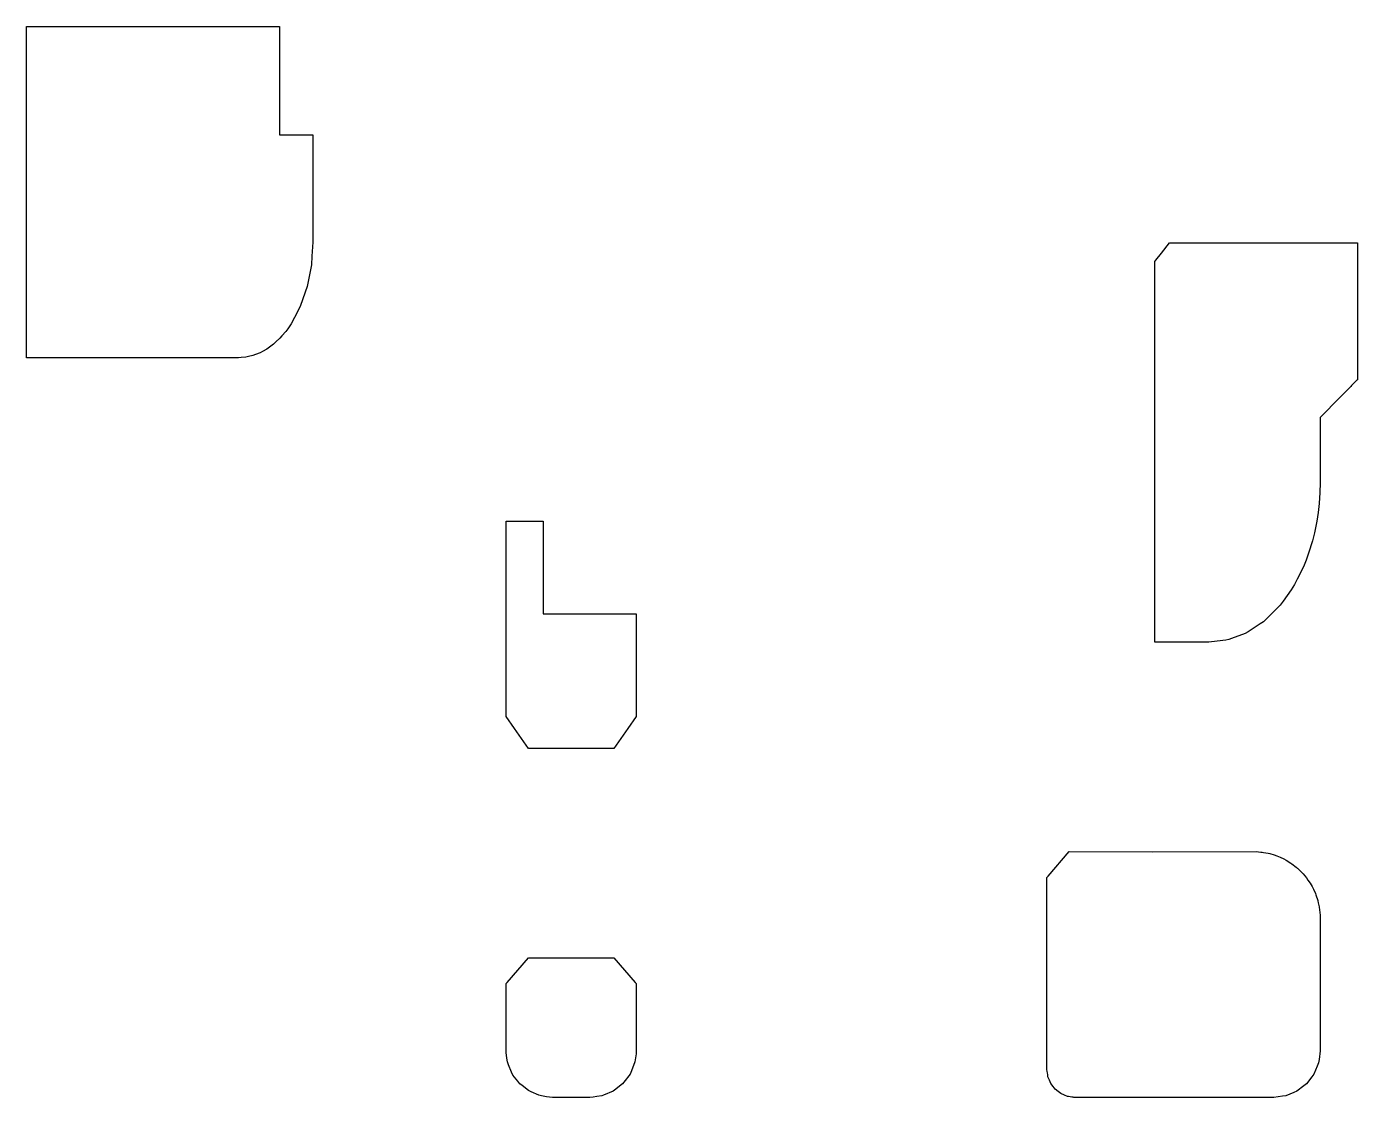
# Model space of a CAD drawing. Header units: metres. Extents: x 2.4 to 74, y -16 to 41.6.
import ezdxf

# ---------------------------------------------------------------- set-up
doc = ezdxf.new("R2010")
doc.units = ezdxf.units.M

msp = doc.modelspace()

# ---------------------------------------------------------------- linework, layer by layer
for p, q in [((2.4, 40.954), (2.4, 41.59)), ((2.4, 41.59), (4.027, 41.59)), ((4.027, 41.59), (16, 41.59)), ((16, 41.59), (16, 40.752)), ((16, 41.59), (16, 41.59)), ((2.4, 40.547), (2.4, 40.954)), ((2.4, 39.625), (2.4, 40.547)), ((16, 40.752), (16, 40.522)), ((16, 40.522), (16, 40.147)), ((16, 40.147), (16, 39.164)), ((2.4, 38.965), (2.4, 39.625)), ((2.4, 30.003), (2.4, 38.965)), ((16, 39.164), (16, 38.149)), ((16, 38.149), (16, 37.575)), ((16, 37.575), (16, 35.765)), ((16, 35.765), (17.686, 35.765)), ((17.686, 35.765), (17.8, 35.765)), ((17.8, 35.765), (17.8, 35.595)), ((17.8, 35.595), (17.8, 33.486)), ((17.8, 33.486), (17.8, 30.99)), ((17.8, 30.99), (17.8, 30)), ((2.4, 28.183), (2.4, 30.003)), ((17.8, 30), (17.752, 29.241)), ((63.159, 29.03), (63.467, 29.413)), ((63.467, 29.413), (63.9, 29.954)), ((63.9, 29.954), (66.147, 29.954)), ((66.147, 29.954), (66.829, 29.954)), ((66.829, 29.954), (67.136, 29.954)), ((67.136, 29.954), (72.186, 29.954)), ((72.186, 29.954), (72.346, 29.954)), ((72.346, 29.954), (74, 29.954)), ((74, 29.954), (74, 29.579)), ((74, 29.579), (74, 29.222)), ((17.723, 28.786), (17.581, 28.056)), ((17.752, 29.241), (17.723, 28.786)), ((63.1, 28.955), (63.159, 29.03)), ((63.1, 26.734), (63.1, 28.955)), ((74, 29.222), (74, 23.893)), ((2.4, 26.674), (2.4, 28.183)), ((17.581, 28.056), (17.496, 27.619)), ((17.496, 27.619), (17.264, 26.946)), ((2.4, 23.777), (2.4, 26.674)), ((17.126, 26.543), (16.815, 25.953)), ((17.264, 26.946), (17.126, 26.543)), ((63.1, 22.903), (63.1, 26.734)), ((16.815, 25.953), (16.628, 25.6)), ((16.338, 25.19), (16.14, 24.962)), ((16.446, 25.343), (16.338, 25.19)), ((16.628, 25.6), (16.446, 25.343)), ((15.464, 24.349), (15.331, 24.251)), ((15.686, 24.512), (15.464, 24.349)), ((15.812, 24.629), (15.686, 24.512)), ((16.022, 24.826), (15.812, 24.629)), ((16.14, 24.962), (16.022, 24.826)), ((6.669, 23.777), (2.4, 23.777)), ((13.8, 23.777), (6.669, 23.777)), ((13.947, 23.788), (13.8, 23.777)), ((14.192, 23.807), (13.947, 23.788)), ((14.337, 23.841), (14.192, 23.807)), ((14.58, 23.897), (14.337, 23.841)), ((14.723, 23.952), (14.58, 23.897)), ((14.961, 24.045), (14.723, 23.952)), ((15.1, 24.122), (14.961, 24.045)), ((15.331, 24.251), (15.1, 24.122)), ((74, 23.893), (74, 22.624)), ((63.1, 10.046), (63.1, 22.903)), ((73.644, 22.239), (73.449, 22.042)), ((73.686, 22.282), (73.644, 22.239)), ((73.978, 22.578), (73.686, 22.282)), ((74, 22.6), (73.978, 22.578)), ((74, 22.624), (74, 22.612)), ((74, 22.612), (74, 22.6)), ((73.155, 21.743), (72.641, 21.222)), ((73.391, 21.982), (73.155, 21.743)), ((73.449, 22.042), (73.391, 21.982)), ((72.215, 20.79), (72, 20.572)), ((72.428, 21.006), (72.215, 20.79)), ((72.641, 21.222), (72.428, 21.006)), ((72, 20.572), (72, 18.695)), ((72, 18.695), (72, 18.506)), ((72, 18.506), (72, 17.058)), ((71.982, 16.539), (71.945, 15.942)), ((72, 17.056), (71.982, 16.539)), ((72, 17.058), (72, 17.056)), ((72, 17.058), (72, 17.058)), ((71.945, 15.942), (71.895, 15.46)), ((71.895, 15.46), (71.812, 14.988)), ((28.2, 10.624), (28.2, 15)), ((28.2, 15), (29.574, 15)), ((29.574, 15), (30.2, 15)), ((30.2, 15), (30.2, 13.393)), ((71.694, 14.362), (71.587, 13.936)), ((71.812, 14.988), (71.694, 14.362)), ((71.587, 13.936), (71.367, 13.264)), ((30.2, 13.393), (30.2, 12.651)), ((71.243, 12.89), (71.094, 12.534)), ((71.367, 13.264), (71.243, 12.89)), ((30.2, 12.651), (30.2, 12.474)), ((30.2, 12.474), (30.2, 12.393)), ((30.2, 12.393), (30.2, 12.217)), ((30.2, 12.217), (30.2, 12.136)), ((71.094, 12.534), (70.769, 11.875)), ((30.2, 12.136), (30.2, 11.972)), ((30.2, 11.972), (30.2, 11.896)), ((30.2, 11.896), (30.2, 11.757)), ((30.2, 11.757), (30.2, 11.69)), ((30.2, 11.69), (30.2, 11.584)), ((30.2, 11.584), (30.2, 11.533)), ((30.2, 11.533), (30.2, 10.618)), ((70.614, 11.577), (70.44, 11.301)), ((70.769, 11.875), (70.614, 11.577)), ((70.44, 11.301), (70.007, 10.685)), ((28.2, 9.639), (28.2, 10.624)), ((30.2, 10.618), (30.2, 10)), ((63.1, 8.482), (63.1, 10.046)), ((69.652, 10.269), (69.113, 9.732)), ((69.837, 10.465), (69.652, 10.269)), ((70.007, 10.685), (69.837, 10.465)), ((28.2, 9.538), (28.2, 9.639)), ((28.2, 8.837), (28.2, 9.538)), ((30.2, 10), (33.397, 10)), ((33.397, 10), (35.2, 10)), ((35.2, 10), (35.2, 8.562)), ((35.2, 10), (35.2, 10)), ((68.761, 9.462), (68.124, 9.04)), ((68.941, 9.585), (68.761, 9.462)), ((69.113, 9.732), (68.941, 9.585)), ((28.2, 4.488), (28.2, 8.837)), ((67.076, 8.622), (66.92, 8.589)), ((67.23, 8.677), (67.076, 8.622)), ((67.96, 8.955), (67.23, 8.677)), ((68.124, 9.04), (67.96, 8.955)), ((35.2, 8.562), (35.2, 4.488)), ((63.166, 8.482), (63.1, 8.482)), ((66, 8.482), (63.166, 8.482)), ((66.152, 8.493), (66, 8.482)), ((66.92, 8.589), (66.152, 8.493)), ((28.649, 3.846), (28.2, 4.488)), ((35.2, 4.488), (34.751, 3.846)), ((29.4, 2.772), (28.649, 3.846)), ((34.751, 3.846), (34, 2.772)), ((30.588, 2.772), (29.4, 2.772)), ((34, 2.772), (30.588, 2.772)), ((57.359, -4.111), (58.5, -2.779)), ((58.5, -2.779), (63.002, -2.791)), ((63.002, -2.791), (68.563, -2.78)), ((68.563, -2.78), (68.81, -2.811)), ((68.81, -2.811), (68.879, -2.814)), ((68.879, -2.814), (68.955, -2.826)), ((68.955, -2.826), (69.2, -2.865)), ((69.2, -2.865), (69.298, -2.891)), ((69.298, -2.891), (69.525, -2.952)), ((69.525, -2.952), (69.661, -3.003)), ((69.661, -3.003), (69.851, -3.076)), ((69.851, -3.076), (70.036, -3.17)), ((70.036, -3.17), (70.17, -3.238)), ((70.17, -3.238), (70.413, -3.396)), ((70.413, -3.396), (70.476, -3.436)), ((70.476, -3.436), (70.703, -3.619)), ((57.3, -4.173), (57.359, -4.111)), ((57.3, -5.574), (57.3, -4.173)), ((70.703, -3.619), (70.763, -3.666)), ((70.763, -3.666), (70.772, -3.675)), ((70.772, -3.675), (71.026, -3.916)), ((71.026, -3.916), (71.075, -3.975)), ((71.075, -3.975), (71.26, -4.191)), ((71.26, -4.191), (71.341, -4.309)), ((71.341, -4.309), (71.464, -4.486)), ((71.464, -4.486), (71.564, -4.667)), ((71.564, -4.667), (71.635, -4.795)), ((71.635, -4.795), (71.74, -5.04)), ((57.3, -6.629), (57.3, -5.574)), ((71.74, -5.04), (71.772, -5.112)), ((71.772, -5.112), (71.87, -5.416)), ((71.87, -5.416), (71.875, -5.433)), ((71.875, -5.433), (71.898, -5.533)), ((71.898, -5.533), (71.946, -5.745)), ((71.946, -5.745), (71.95, -5.773)), ((71.95, -5.773), (71.987, -6.048)), ((71.987, -6.048), (71.994, -6.207)), ((71.994, -6.207), (72, -6.341)), ((72, -6.341), (72, -6.535)), ((72, -6.341), (72, -6.341)), ((57.3, -6.694), (57.3, -6.629)), ((57.3, -7.455), (57.3, -6.694)), ((72, -6.535), (72, -7.732)), ((57.3, -7.534), (57.3, -7.455)), ((57.3, -14.177), (57.3, -7.534)), ((72, -7.732), (72, -8.518)), ((28.259, -9.821), (29.4, -8.489)), ((29.4, -8.489), (30.665, -8.489)), ((30.665, -8.489), (34, -8.489)), ((34, -8.489), (35.141, -9.821)), ((72, -8.518), (72, -8.661)), ((72, -8.661), (72, -13.5)), ((28.2, -9.883), (28.259, -9.821)), ((28.2, -10.805), (28.2, -9.883)), ((35.141, -9.821), (35.2, -9.883)), ((35.2, -9.883), (35.2, -10.668)), ((35.2, -10.668), (35.2, -11.189)), ((28.2, -11.389), (28.2, -10.805)), ((28.2, -11.715), (28.2, -11.389)), ((35.2, -11.189), (35.2, -11.481)), ((28.2, -13.5), (28.2, -11.715)), ((35.2, -11.481), (35.2, -13.5)), ((28.204, -13.578), (28.2, -13.5)), ((28.212, -13.745), (28.204, -13.578)), ((35.2, -13.5), (35.192, -13.657)), ((72, -13.5), (71.939, -13.967)), ((28.259, -14.001), (28.212, -13.745)), ((28.272, -14.09), (28.259, -14.001)), ((28.323, -14.257), (28.272, -14.09)), ((28.484, -14.646), (28.323, -14.257)), ((35.115, -14.147), (34.903, -14.658)), ((35.122, -14.091), (35.115, -14.147)), ((35.192, -13.657), (35.122, -14.091)), ((57.3, -14.382), (57.3, -14.177)), ((71.845, -14.315), (71.665, -14.75)), ((71.915, -14.147), (71.845, -14.315)), ((71.939, -13.967), (71.915, -14.147)), ((28.565, -14.798), (28.484, -14.646)), ((28.824, -15.136), (28.565, -14.798)), ((34.865, -14.75), (34.528, -15.189)), ((34.903, -14.658), (34.865, -14.75)), ((57.3, -14.5), (57.3, -14.382)), ((57.313, -14.616), (57.3, -14.5)), ((57.323, -14.678), (57.313, -14.616)), ((57.337, -14.782), (57.323, -14.678)), ((57.351, -14.888), (57.337, -14.782)), ((57.43, -15.079), (57.351, -14.888)), ((71.554, -14.894), (71.268, -15.268)), ((71.665, -14.75), (71.554, -14.894)), ((28.932, -15.268), (28.824, -15.136)), ((29.055, -15.369), (28.932, -15.268)), ((29.405, -15.637), (29.055, -15.369)), ((29.541, -15.71), (29.405, -15.637)), ((29.956, -15.882), (29.541, -15.71)), ((33.95, -15.665), (33.439, -15.877)), ((34.029, -15.605), (33.95, -15.665)), ((34.468, -15.268), (34.029, -15.605)), ((34.528, -15.189), (34.468, -15.268)), ((57.501, -15.25), (57.43, -15.079)), ((57.627, -15.414), (57.501, -15.25)), ((57.739, -15.561), (57.627, -15.414)), ((57.904, -15.687), (57.739, -15.561)), ((58.05, -15.799), (57.904, -15.687)), ((70.582, -15.735), (70.147, -15.915)), ((70.75, -15.665), (70.582, -15.735)), ((71.123, -15.379), (70.75, -15.665)), ((71.268, -15.268), (71.123, -15.379)), ((30.101, -15.926), (29.956, -15.882)), ((30.38, -15.968), (30.101, -15.926)), ((30.7, -16), (30.38, -15.968)), ((31.337, -16), (30.7, -16)), ((32.7, -16), (31.337, -16)), ((32.89, -15.981), (32.7, -16)), ((33.073, -15.951), (32.89, -15.981)), ((33.347, -15.915), (33.073, -15.951)), ((33.439, -15.877), (33.347, -15.915)), ((33.439, -15.877), (33.439, -15.877)), ((58.241, -15.878), (58.05, -15.799)), ((58.412, -15.949), (58.241, -15.878)), ((58.46, -15.958), (58.412, -15.949)), ((58.639, -15.991), (58.46, -15.958)), ((58.677, -15.995), (58.639, -15.991)), ((58.715, -15.997), (58.677, -15.995)), ((58.738, -15.999), (58.715, -15.997)), ((58.777, -16), (58.738, -15.999)), ((58.8, -16), (58.777, -16)), ((63.17, -16), (58.8, -16)), ((69.5, -16), (63.17, -16)), ((69.967, -15.939), (69.5, -16)), ((70.147, -15.915), (69.967, -15.939))]:
    msp.add_line(p, q)

doc.saveas('drawing.dxf')
